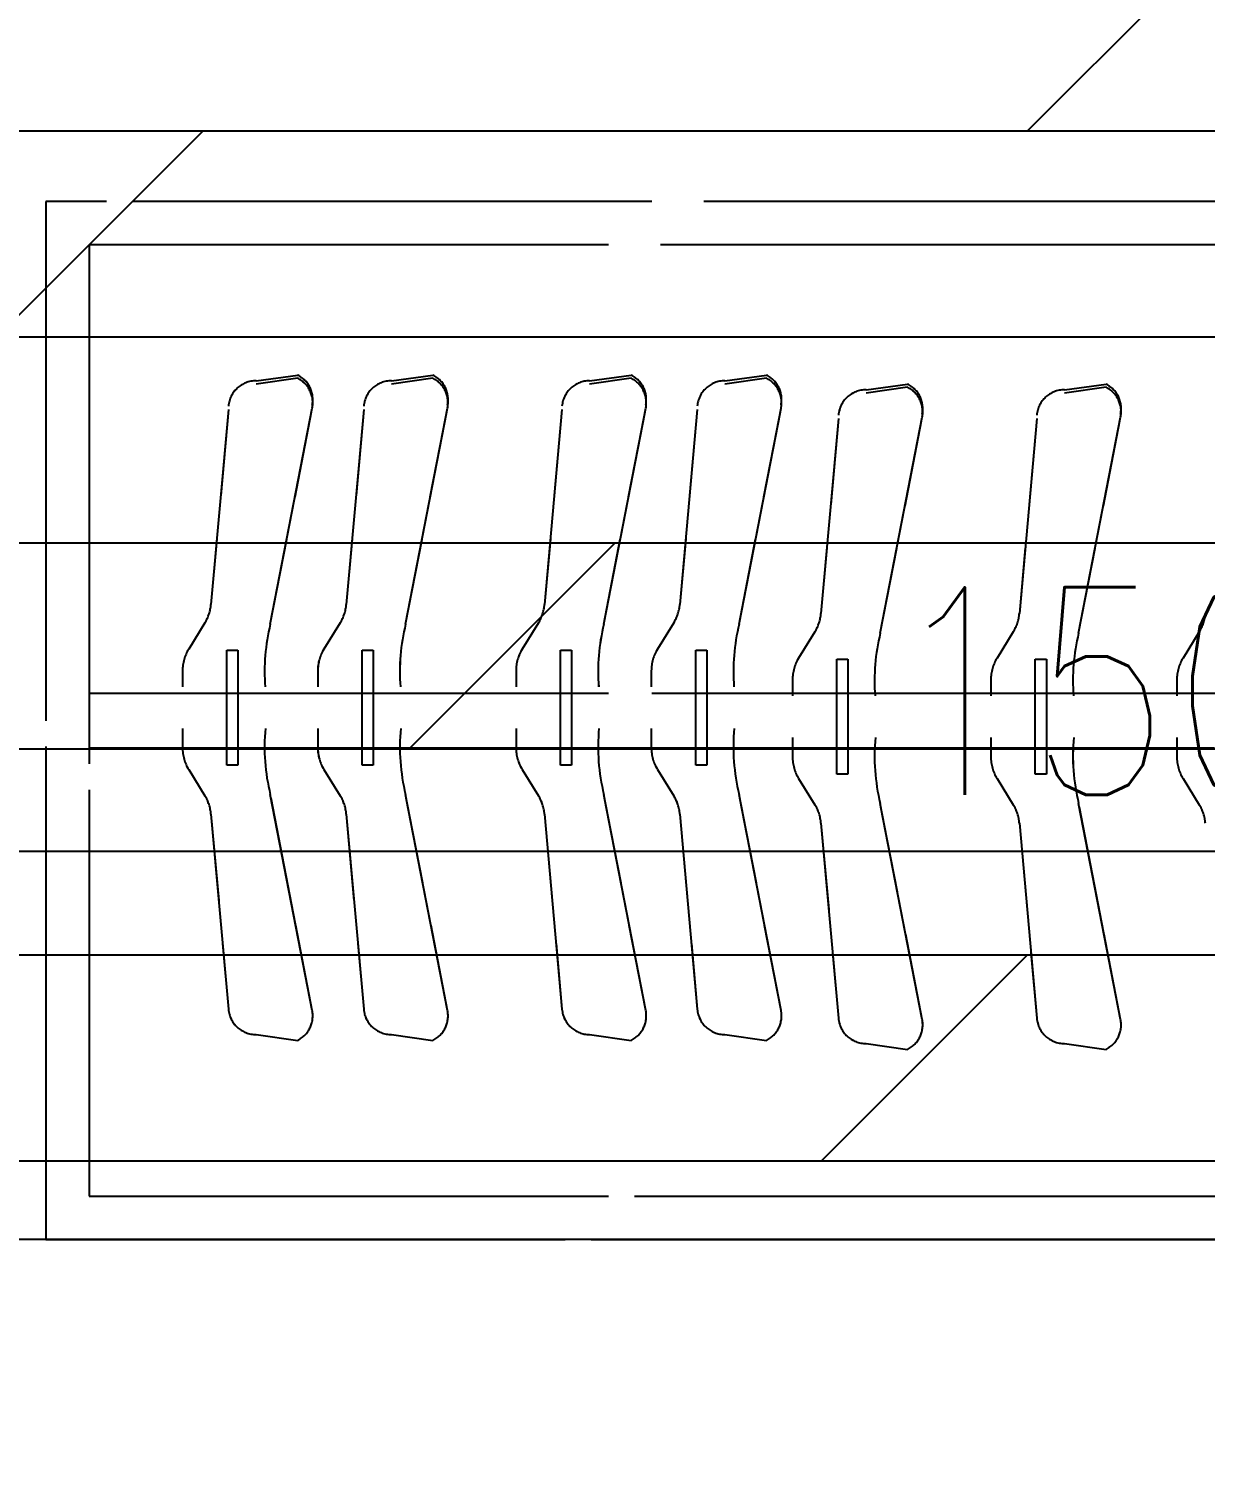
# Model space of a CAD drawing. Header units: inches. Extents: x -2597087 to 134135, y -662679 to 20000.
# Drawn here: x 13760 to 14440, y -11655 to -10828 of the extents above; entities that cross this region are included whole.
import ezdxf

# ---------------------------------------------------------------- set-up
doc = ezdxf.new("R2010")
doc.units = ezdxf.units.IN
doc.header["$LTSCALE"] = 100
doc.header["$MEASUREMENT"] = 0
for name, pattern in [('$0$DASH', [0.35, 0.25, -0.1]), ('__DASH', [0.35, 0.25, -0.1]), ('CENTER', [50.8, 31.75, -6.35, 6.35, -6.35]), ('DASH', [0.35, 0.25, -0.1]), ('HIDDENX2', [0.75, 0.5, -0.25])]:
    doc.linetypes.add(name, pattern=pattern)
doc.layers.get('0').update_dxf_attribs({"linetype": 'CONTINUOUS'})
doc.layers.get('Defpoints').update_dxf_attribs({"linetype": 'CONTINUOUS'})
for name, color, linetype in [('-04给水图层', 142, 'CENTER'), ('00-梁虚线', 4, 'DASH'), ('EQUIP-动力', 3, 'CONTINUOUS'), ('floor', 8, 'CONTINUOUS'), ('RC', 1, 'CONTINUOUS'), ('WALL', 7, 'CONTINUOUS'), ('wall-dim', 3, 'CONTINUOUS'), ('家具', 1, 'DASH')]:
    doc.layers.add(name, color=color, linetype=linetype)
doc.styles.get("Standard").update_dxf_attribs({"font": 'txt.shx', "width": 0.8, "bigfont": 'GBCBIG.shx'})
doc.dimstyles.new('50', dxfattribs={"dimscale": 50, "dimtxt": 2.4, "dimasz": 0.8, "dimexe": 1.25, "dimexo": 0.6, "dimgap": 0.65, "dimtad": 1, "dimdec": 0, "dimdsep": 46, "dimtxsty": 'Standard', "dimblk1": 'DOT', "dimblk2": 'DOT', "dimsah": 1, "dimcen": 2.5, "dimclrd": 3, "dimclre": 3, "dimclrt": 3, "dimadec": 0, "dimazin": 0, "dimtfac": 1, "dimtdec": 0, "dimtix": 1, "dimtmove": 2, "dimatfit": 0, "dimldrblk": 'DOT', "dimfxl": 5, "dimfxlon": 1, "dimarcsym": 0})

# ---------------------------------------------------------------- blocks, each defined once
blk = doc.blocks.new('DFG44EWDSDFG')
at = {"layer": 'WALL'}
blk.add_line((15169.92, -11527.45), (13669.92, -11527.45), dxfattribs=at)
blk = doc.blocks.new('DREGFDS34DFDFDFFDDFDF')
at = {"layer": 'EQUIP-动力', "color": 8, "linetype": '__DASH', "ltscale": 10}
for p, q in [((43189.19, -10927.67), (41789.19, -10927.68)), ((41789.19, -10927.68), (41789.19, -11527.45)), ((43164.19, -10952.67), (41814.19, -10952.68)), ((41814.19, -10952.68), (41814.19, -11502.45)), ((41910.55, -11031.23), (41934.59, -11027.88)), ((41934.59, -11029.73), (41910.55, -11033.08)), ((41988.7, -11031.23), (42012.74, -11027.88)), ((42012.74, -11029.73), (41988.7, -11033.08)), ((42103.22, -11031.23), (42127.25, -11027.88)), ((42127.25, -11029.73), (42103.22, -11033.08)), ((42181.36, -11031.23), (42205.4, -11027.88)), ((42205.4, -11029.73), (42181.36, -11033.08)), ((42262.88, -11036.42), (42286.92, -11033.08)), ((42286.92, -11034.93), (42262.88, -11038.28)), ((42377.49, -11036.42), (42401.52, -11033.08)), ((42401.52, -11034.93), (42377.49, -11038.28)), ((41894.6, -11047.79), (41884.52, -11160.43)), ((41918.77, -11171.9), (41943.02, -11047.03)), ((41972.75, -11047.79), (41962.67, -11160.43)), ((41996.92, -11171.9), (42021.16, -11047.03)), ((42087.27, -11047.79), (42077.19, -11160.43)), ((42111.44, -11171.9), (42135.68, -11047.03)), ((42165.41, -11047.79), (42155.33, -11160.43)), ((42189.58, -11171.9), (42213.83, -11047.03)), ((42246.94, -11052.99), (42236.86, -11165.63)), ((42271.1, -11177.1), (42295.35, -11052.23)), ((42361.54, -11052.99), (42351.46, -11165.63)), ((42385.71, -11177.1), (42409.95, -11052.23)), ((41881.02, -11171.11), (41871.64, -11186.29)), ((41959.16, -11171.11), (41949.79, -11186.29)), ((42073.68, -11171.11), (42064.3, -11186.29)), ((42151.83, -11171.11), (42142.45, -11186.29)), ((42233.35, -11176.31), (42223.97, -11191.48)), ((42347.95, -11176.31), (42338.58, -11191.48)), ((42455.39, -11176.31), (42446.02, -11191.48)), ((41893.72, -11253.42), (41893.72, -11186.89)), ((41893.72, -11186.89), (41900.11, -11186.89)), ((41900.11, -11186.89), (41900.11, -11253.42)), ((41971.86, -11253.42), (41971.86, -11186.89)), ((41971.86, -11186.89), (41978.26, -11186.89)), ((41978.26, -11186.89), (41978.26, -11253.42)), ((42086.38, -11253.42), (42086.38, -11186.89)), ((42086.38, -11186.89), (42092.77, -11186.89)), ((42092.77, -11186.89), (42092.77, -11253.42)), ((42164.53, -11253.42), (42164.53, -11186.89)), ((42164.53, -11186.89), (42170.92, -11186.89)), ((42170.92, -11186.89), (42170.92, -11253.42)), ((42246.05, -11258.61), (42246.05, -11192.09)), ((42246.05, -11192.09), (42252.44, -11192.09)), ((42252.44, -11192.09), (42252.44, -11258.61)), ((42360.65, -11258.61), (42360.65, -11192.09)), ((42360.65, -11192.09), (42367.05, -11192.09)), ((42367.05, -11192.09), (42367.05, -11258.61)), ((41868.06, -11198.9), (41868.06, -11208.15)), ((41946.2, -11198.9), (41946.2, -11208.15)), ((42060.72, -11198.9), (42060.72, -11208.15)), ((42138.87, -11198.9), (42138.87, -11208.15)), ((42220.39, -11204.1), (42220.39, -11213.35)), ((42334.99, -11204.1), (42334.99, -11213.35)), ((42442.43, -11204.1), (42442.43, -11213.35)), ((43164.19, -11211.86), (41814.19, -11211.87)), ((41868.06, -11232.15), (41868.06, -11243.26)), ((41946.2, -11232.15), (41946.2, -11243.26)), ((42060.72, -11232.15), (42060.72, -11243.26)), ((42138.87, -11232.15), (42138.87, -11243.26)), ((42220.39, -11237.35), (42220.39, -11248.46)), ((42334.99, -11237.35), (42334.99, -11248.46)), ((42442.43, -11237.35), (42442.43, -11248.46)), ((41814.19, -11243.26), (43164.19, -11243.26)), ((41900.11, -11253.42), (41893.72, -11253.42)), ((41978.26, -11253.42), (41971.86, -11253.42)), ((42092.77, -11253.42), (42086.38, -11253.42)), ((42170.92, -11253.42), (42164.53, -11253.42)), ((41871.64, -11255.88), (41881.02, -11271.05)), ((41949.79, -11255.88), (41959.16, -11271.05)), ((42064.3, -11255.88), (42073.68, -11271.05)), ((42142.45, -11255.88), (42151.83, -11271.05)), ((42223.97, -11261.08), (42233.35, -11276.25)), ((42252.44, -11258.61), (42246.05, -11258.61)), ((42338.58, -11261.08), (42347.95, -11276.25)), ((42367.05, -11258.61), (42360.65, -11258.61)), ((42446.02, -11261.08), (42455.39, -11276.25)), ((41943.02, -11395.13), (41918.77, -11270.27)), ((42021.16, -11395.13), (41996.92, -11270.27)), ((42135.68, -11395.13), (42111.44, -11270.27)), ((42213.83, -11395.13), (42189.58, -11270.27)), ((42295.35, -11400.33), (42271.1, -11275.46)), ((42409.95, -11400.33), (42385.71, -11275.46)), ((41884.52, -11281.73), (41894.6, -11394.37)), ((41962.67, -11281.73), (41972.75, -11394.37)), ((42077.19, -11281.73), (42087.27, -11394.37)), ((42155.33, -11281.73), (42165.41, -11394.37)), ((42236.86, -11286.93), (42246.94, -11399.57)), ((42351.46, -11286.93), (42361.54, -11399.57)), ((41910.55, -11409.08), (41934.59, -11412.43)), ((41988.7, -11409.08), (42012.74, -11412.43)), ((42103.22, -11409.08), (42127.25, -11412.43)), ((42181.36, -11409.08), (42205.4, -11412.43)), ((42262.88, -11414.28), (42286.92, -11417.63)), ((42377.49, -11414.28), (42401.52, -11417.63)), ((41814.19, -11502.45), (43164.19, -11502.45)), ((41789.19, -11527.45), (43189.19, -11527.45))]:
    blk.add_line(p, q, dxfattribs=at)
for centre, radius, start, end in [((41910.55, -11047.23), 16, 90, 175.37628), ((41927.31, -11042.13), 16, 349.01113, 62.94331), ((41927.31, -11043.98), 16, 349.01113, 62.94331), ((41988.7, -11047.23), 16, 90, 175.37628), ((42005.46, -11042.13), 16, 349.01113, 62.94331), ((42005.46, -11043.98), 16, 349.01113, 62.94331), ((42103.22, -11047.23), 16, 90, 175.37628), ((42119.98, -11042.13), 16, 349.01113, 62.94331), ((42119.98, -11043.98), 16, 349.01113, 62.94331), ((42181.36, -11047.23), 16, 90, 175.37628), ((42198.12, -11042.13), 16, 349.01113, 62.94331), ((42198.12, -11043.98), 16, 349.01113, 62.94331), ((42262.88, -11052.42), 16, 90, 175.37628), ((42279.64, -11047.32), 16, 349.01113, 62.94331), ((42279.64, -11049.18), 16, 349.01113, 62.94331), ((42377.49, -11052.42), 16, 90, 175.37628), ((42394.25, -11047.32), 16, 349.01113, 62.94331), ((42394.25, -11049.18), 16, 349.01113, 62.94331), ((41860.6, -11158.5), 24, 328.28634, 355.37628), ((41938.75, -11158.5), 24, 328.28634, 355.37628), ((42053.27, -11158.5), 24, 328.28634, 355.37628), ((42131.41, -11158.5), 24, 328.28634, 355.37628), ((42030.21, -11199.32), 114.76, 166.17722, 184.41605), ((42108.36, -11199.32), 114.76, 166.17722, 184.41605), ((42222.87, -11199.32), 114.76, 166.17722, 184.41605), ((42301.02, -11199.32), 114.76, 166.17722, 184.41605), ((42212.93, -11163.69), 24, 328.28634, 355.37628), ((42327.54, -11163.69), 24, 328.28634, 355.37628), ((42434.98, -11163.69), 24, 328.28634, 355.37628), ((42382.54, -11204.52), 114.76, 166.17722, 184.41605), ((42497.14, -11204.52), 114.76, 166.17722, 184.41605), ((41892.06, -11198.9), 24, 148.28634, 180), ((41970.2, -11198.9), 24, 148.28634, 180), ((42084.72, -11198.9), 24, 148.28634, 180), ((42162.87, -11198.9), 24, 148.28634, 180), ((42244.39, -11204.1), 24, 148.28634, 180), ((42358.99, -11204.1), 24, 148.28634, 180), ((42466.43, -11204.1), 24, 148.28634, 180), ((42030.21, -11242.85), 114.76, 174.65354, 193.82278), ((42108.36, -11242.85), 114.76, 174.65354, 193.82278), ((42222.87, -11242.85), 114.76, 174.65354, 193.82278), ((42301.02, -11242.85), 114.76, 174.65354, 193.82278), ((42382.54, -11248.04), 114.76, 174.65354, 193.82278), ((42497.14, -11248.04), 114.76, 174.65354, 193.82278), ((41892.06, -11243.26), 24, 180, 211.71366), ((41970.2, -11243.26), 24, 180, 211.71366), ((42084.72, -11243.26), 24, 180, 211.71366), ((42162.87, -11243.26), 24, 180, 211.71366), ((42244.39, -11248.46), 24, 180, 211.71366), ((42358.99, -11248.46), 24, 180, 211.71366), ((42466.43, -11248.46), 24, 180, 211.71366), ((41860.6, -11283.67), 24, 4.62372, 31.71366), ((41938.75, -11283.67), 24, 4.62372, 31.71366), ((42053.27, -11283.67), 24, 4.62372, 31.71366), ((42131.41, -11283.67), 24, 4.62372, 31.71366), ((42212.93, -11288.87), 24, 4.62372, 31.71366), ((42327.54, -11288.87), 24, 4.62372, 31.71366), ((42434.98, -11288.87), 24, 4.62372, 31.71366), ((41910.55, -11393.08), 16, 184.62372, 270), ((41927.31, -11398.18), 16, 297.05669, 10.98887), ((41988.7, -11393.08), 16, 184.62372, 270), ((42005.46, -11398.18), 16, 297.05669, 10.98887), ((42103.22, -11393.08), 16, 184.62372, 270), ((42119.98, -11398.18), 16, 297.05669, 10.98887), ((42181.36, -11393.08), 16, 184.62372, 270), ((42198.12, -11398.18), 16, 297.05669, 10.98887), ((42262.88, -11398.28), 16, 184.62372, 270), ((42279.64, -11403.38), 16, 297.05669, 10.98887), ((42377.49, -11398.28), 16, 184.62372, 270), ((42394.25, -11403.38), 16, 297.05669, 10.98887)]:
    blk.add_arc(centre, radius, start, end, dxfattribs=at)
blk = doc.blocks.new('h54h5h56j56')
at = {"layer": '-04给水图层', "color": 8, "linetype": '$0$DASH', "ltscale": 5}
for p, q in [((38575.13, 13746.05), (37175.13, 13746.05)), ((37175.13, 13746.05), (37175.13, 13146.27)), ((38550.13, 13721.05), (37200.13, 13721.05)), ((37200.13, 13721.05), (37200.13, 13171.27)), ((37296.49, 13642.5), (37320.53, 13645.85)), ((37374.64, 13642.5), (37398.68, 13645.85)), ((37489.16, 13642.5), (37513.19, 13645.85)), ((37567.3, 13642.5), (37591.34, 13645.85)), ((37320.53, 13643.99), (37296.49, 13640.64)), ((37398.68, 13643.99), (37374.64, 13640.64)), ((37513.19, 13643.99), (37489.16, 13640.64)), ((37591.34, 13643.99), (37567.3, 13640.64)), ((37648.82, 13637.3), (37672.86, 13640.65)), ((37672.86, 13638.79), (37648.82, 13635.45)), ((37763.43, 13637.3), (37787.47, 13640.65)), ((37787.47, 13638.79), (37763.43, 13635.45)), ((37280.54, 13625.93), (37270.46, 13513.29)), ((37304.71, 13501.83), (37328.96, 13626.69)), ((37358.69, 13625.93), (37348.61, 13513.29)), ((37382.86, 13501.83), (37407.11, 13626.69)), ((37473.21, 13625.93), (37463.13, 13513.29)), ((37497.38, 13501.83), (37521.62, 13626.69)), ((37551.36, 13625.93), (37541.28, 13513.29)), ((37575.52, 13501.83), (37599.77, 13626.69)), ((37632.88, 13620.74), (37622.8, 13508.1)), ((37657.04, 13496.63), (37681.29, 13621.49)), ((37747.48, 13620.74), (37737.4, 13508.1)), ((37771.65, 13496.63), (37795.89, 13621.49)), ((37266.96, 13502.61), (37257.58, 13487.44)), ((37345.11, 13502.61), (37335.73, 13487.44)), ((37459.62, 13502.61), (37450.25, 13487.44)), ((37537.77, 13502.61), (37528.39, 13487.44)), ((37619.29, 13497.42), (37609.91, 13482.24)), ((37733.89, 13497.42), (37724.52, 13482.24)), ((37841.33, 13497.42), (37831.96, 13482.24)), ((37279.66, 13420.31), (37279.66, 13486.83)), ((37279.66, 13486.83), (37286.05, 13486.83)), ((37286.05, 13486.83), (37286.05, 13420.31)), ((37357.81, 13420.31), (37357.81, 13486.83)), ((37357.81, 13486.83), (37364.2, 13486.83)), ((37364.2, 13486.83), (37364.2, 13420.31)), ((37472.32, 13420.31), (37472.32, 13486.83)), ((37472.32, 13486.83), (37478.72, 13486.83)), ((37478.72, 13486.83), (37478.72, 13420.31)), ((37550.47, 13420.31), (37550.47, 13486.83)), ((37550.47, 13486.83), (37556.86, 13486.83)), ((37556.86, 13486.83), (37556.86, 13420.31)), ((37631.99, 13415.11), (37631.99, 13481.64)), ((37631.99, 13481.64), (37638.38, 13481.64)), ((37638.38, 13481.64), (37638.38, 13415.11)), ((37746.59, 13415.11), (37746.59, 13481.64)), ((37746.59, 13481.64), (37752.99, 13481.64)), ((37752.99, 13481.64), (37752.99, 13415.11)), ((37254, 13474.82), (37254, 13465.57)), ((37332.15, 13474.82), (37332.15, 13465.57)), ((37446.66, 13474.82), (37446.66, 13465.57)), ((37524.81, 13474.82), (37524.81, 13465.57)), ((37606.33, 13469.62), (37606.33, 13460.37)), ((37720.93, 13469.62), (37720.93, 13460.37)), ((37828.37, 13469.62), (37828.37, 13460.37)), ((38550.13, 13461.86), (37200.13, 13461.86)), ((37254, 13441.57), (37254, 13430.46)), ((37332.15, 13441.57), (37332.15, 13430.46)), ((37446.66, 13441.57), (37446.66, 13430.46)), ((37524.81, 13441.57), (37524.81, 13430.46)), ((37200.13, 13430.46), (38550.13, 13430.46)), ((37606.33, 13436.37), (37606.33, 13425.27)), ((37720.93, 13436.37), (37720.93, 13425.27)), ((37828.37, 13436.37), (37828.37, 13425.27)), ((37257.58, 13417.85), (37266.96, 13402.67)), ((37286.05, 13420.31), (37279.66, 13420.31)), ((37335.73, 13417.85), (37345.11, 13402.67)), ((37364.2, 13420.31), (37357.81, 13420.31)), ((37450.25, 13417.85), (37459.62, 13402.67)), ((37478.72, 13420.31), (37472.32, 13420.31)), ((37528.39, 13417.85), (37537.77, 13402.67)), ((37556.86, 13420.31), (37550.47, 13420.31)), ((37638.38, 13415.11), (37631.99, 13415.11)), ((37752.99, 13415.11), (37746.59, 13415.11)), ((37609.91, 13412.65), (37619.29, 13397.48)), ((37724.52, 13412.65), (37733.89, 13397.48)), ((37831.96, 13412.65), (37841.33, 13397.48)), ((37328.96, 13278.59), (37304.71, 13403.46)), ((37407.11, 13278.59), (37382.86, 13403.46)), ((37521.62, 13278.59), (37497.38, 13403.46)), ((37599.77, 13278.59), (37575.52, 13403.46)), ((37681.29, 13273.4), (37657.04, 13398.26)), ((37795.89, 13273.4), (37771.65, 13398.26)), ((37270.46, 13391.99), (37280.54, 13279.35)), ((37348.61, 13391.99), (37358.69, 13279.35)), ((37463.13, 13391.99), (37473.21, 13279.35)), ((37541.28, 13391.99), (37551.36, 13279.35)), ((37622.8, 13386.79), (37632.88, 13274.16)), ((37737.4, 13386.79), (37747.48, 13274.16)), ((37296.49, 13264.64), (37320.53, 13261.3)), ((37374.64, 13264.64), (37398.68, 13261.3)), ((37489.16, 13264.64), (37513.19, 13261.3)), ((37567.3, 13264.64), (37591.34, 13261.3)), ((37648.82, 13259.45), (37672.86, 13256.1)), ((37763.43, 13259.45), (37787.47, 13256.1)), ((37200.13, 13171.27), (38550.13, 13171.27)), ((37175.13, 13146.27), (38575.13, 13146.27))]:
    blk.add_line(p, q, dxfattribs=at)
for centre, radius, start, end in [((37313.25, 13631.6), 16, 349.01113, 62.94331), ((37391.4, 13631.6), 16, 349.01113, 62.94331), ((37505.92, 13631.6), 16, 349.01113, 62.94331), ((37584.06, 13631.6), 16, 349.01113, 62.94331), ((37296.49, 13626.5), 16, 90, 175.37628), ((37313.25, 13629.74), 16, 349.01113, 62.94331), ((37374.64, 13626.5), 16, 90, 175.37628), ((37391.4, 13629.74), 16, 349.01113, 62.94331), ((37489.16, 13626.5), 16, 90, 175.37628), ((37505.92, 13629.74), 16, 349.01113, 62.94331), ((37567.3, 13626.5), 16, 90, 175.37628), ((37584.06, 13629.74), 16, 349.01113, 62.94331), ((37648.82, 13621.3), 16, 90, 175.37628), ((37665.58, 13626.4), 16, 349.01113, 62.94331), ((37665.58, 13624.54), 16, 349.01113, 62.94331), ((37763.43, 13621.3), 16, 90, 175.37628), ((37780.19, 13626.4), 16, 349.01113, 62.94331), ((37780.19, 13624.54), 16, 349.01113, 62.94331), ((37246.54, 13515.23), 24, 328.28634, 355.37628), ((37324.69, 13515.23), 24, 328.28634, 355.37628), ((37439.21, 13515.23), 24, 328.28634, 355.37628), ((37517.35, 13515.23), 24, 328.28634, 355.37628), ((37598.87, 13510.03), 24, 328.28634, 355.37628), ((37713.48, 13510.03), 24, 328.28634, 355.37628), ((37820.92, 13510.03), 24, 328.28634, 355.37628), ((37416.15, 13474.41), 114.76, 166.17722, 184.41605), ((37494.3, 13474.41), 114.76, 166.17722, 184.41605), ((37608.81, 13474.41), 114.76, 166.17722, 184.41605), ((37686.96, 13474.41), 114.76, 166.17722, 184.41605), ((37768.48, 13469.21), 114.76, 166.17722, 184.41605), ((37883.09, 13469.21), 114.76, 166.17722, 184.41605), ((37278, 13474.82), 24, 148.28634, 180), ((37356.15, 13474.82), 24, 148.28634, 180), ((37470.66, 13474.82), 24, 148.28634, 180), ((37548.81, 13474.82), 24, 148.28634, 180), ((37630.33, 13469.62), 24, 148.28634, 180), ((37744.93, 13469.62), 24, 148.28634, 180), ((37852.37, 13469.62), 24, 148.28634, 180), ((37416.15, 13430.88), 114.76, 174.65354, 193.82278), ((37494.3, 13430.88), 114.76, 174.65354, 193.82278), ((37608.81, 13430.88), 114.76, 174.65354, 193.82278), ((37686.96, 13430.88), 114.76, 174.65354, 193.82278), ((37278, 13430.46), 24, 180, 211.71366), ((37356.15, 13430.46), 24, 180, 211.71366), ((37470.66, 13430.46), 24, 180, 211.71366), ((37548.81, 13430.46), 24, 180, 211.71366), ((37768.48, 13425.68), 114.76, 174.65354, 193.82278), ((37883.09, 13425.68), 114.76, 174.65354, 193.82278), ((37630.33, 13425.27), 24, 180, 211.71366), ((37744.93, 13425.27), 24, 180, 211.71366), ((37852.37, 13425.27), 24, 180, 211.71366), ((37246.54, 13390.06), 24, 4.62372, 31.71366), ((37324.69, 13390.06), 24, 4.62372, 31.71366), ((37439.21, 13390.06), 24, 4.62372, 31.71366), ((37517.35, 13390.06), 24, 4.62372, 31.71366), ((37598.87, 13384.86), 24, 4.62372, 31.71366), ((37713.48, 13384.86), 24, 4.62372, 31.71366), ((37820.92, 13384.86), 24, 4.62372, 31.71366), ((37296.49, 13280.64), 16, 184.62372, 270), ((37313.25, 13275.54), 16, 297.05669, 10.98887), ((37374.64, 13280.64), 16, 184.62372, 270), ((37391.4, 13275.54), 16, 297.05669, 10.98887), ((37489.16, 13280.64), 16, 184.62372, 270), ((37505.92, 13275.54), 16, 297.05669, 10.98887), ((37567.3, 13280.64), 16, 184.62372, 270), ((37584.06, 13275.54), 16, 297.05669, 10.98887), ((37648.82, 13275.45), 16, 184.62372, 270), ((37665.58, 13270.35), 16, 297.05669, 10.98887), ((37763.43, 13275.45), 16, 184.62372, 270), ((37780.19, 13270.35), 16, 297.05669, 10.98887)]:
    blk.add_arc(centre, radius, start, end, dxfattribs=at)
blk = doc.blocks.new('_Dot')
at = {"color": 0, "linetype": 'ByBlock', "lineweight": -2}
blk.add_line((-0.5, 0), (-1, 0), dxfattribs=at)
at = {"color": 0, "linetype": 'ByBlock', "const_width": 0.5}
blk.add_lwpolyline([(-0.25, 0, 1), (0.25, 0, 1)], format="xyb", close=True, dxfattribs=at)
blk = doc.blocks.new('*D571')
at = {"layer": 'Defpoints', "color": 0, "transparency": 16777216}
for p in [(15169.92, -11303.03), (13669.92, -11527.45), (15169.92, -11527.45)]:
    blk.add_point(p, dxfattribs=at)
at = {"layer": 'wall-dim', "color": 3, "lineweight": -2, "transparency": 16777216}
for p, q in [((13669.92, -11497.45), (13669.92, -11240.53)), ((15169.92, -11497.45), (15169.92, -11240.53)), ((13709.92, -11303.03), (15129.92, -11303.03))]:
    blk.add_line(p, q, dxfattribs=at)
at = {"layer": 'wall-dim', "color": 3, "lineweight": -2, "transparency": 16777216, "xscale": 40, "yscale": 40, "zscale": 40, "rotation": 180}
blk.add_blockref('_Dot', (13669.92, -11303.03), dxfattribs=at)
at = {"layer": 'wall-dim', "color": 3, "lineweight": -2, "transparency": 16777216, "xscale": 40, "yscale": 40, "zscale": 40}
blk.add_blockref('_Dot', (15169.92, -11303.03), dxfattribs=at)
at = {"layer": 'wall-dim', "color": 3, "transparency": 16777216, "insert": (14419.92, -11210.53), "char_height": 120, "attachment_point": 5}
blk.add_mtext('1500', dxfattribs=at)
blk = doc.blocks.new('GTDEHD')
at = {"layer": '00-梁虚线', "color": 8, "ltscale": 10}
blk.add_line((111160.77, -20031.36), (109110.77, -20031.36), dxfattribs=at)

msp = doc.modelspace()

# ---------------------------------------------------------------- hatches: boundary and pattern name
at = {"layer": 'floor'}
h = msp.add_hatch(dxfattribs=at)
h.set_pattern_fill('DOLMIT', color=256, scale=150, style=0)
h.set_pattern_definition([(0, (12669.92, -12077.45), (3e-14, 119.0613), []), (45, (12669.9, -12077.45), (-238.122, 238.122), [168.378, -336.756])])
h.paths.add_polyline_path([(12669.915, -8477.452), (15169.915, -8477.452), (15169.915, -11527.452), (13669.915, -11527.452), (13669.915, -12077.452), (12669.915, -12077.452)])

# ---------------------------------------------------------------- linework, layer by layer
at = {"layer": 'RC', "color": 1}
msp.add_lwpolyline([(15169.915, -8477.452), (15169.915, -11527.452), (13669.915, -11527.452), (13669.915, -12077.452), (12669.915, -12077.452), (12669.915, -8477.452)], close=True, dxfattribs=at)
at = {"layer": '家具', "color": 8, "linetype": 'HIDDENX2'}
for p, q in [((13891.28, -11031.225), (13915.318, -11027.877)), ((13915.318, -11029.734), (13891.28, -11033.082)), ((13969.426, -11031.225), (13993.465, -11027.877)), ((13993.465, -11029.734), (13969.426, -11033.082)), ((14083.944, -11031.225), (14107.982, -11027.877)), ((14107.982, -11029.734), (14083.944, -11033.082)), ((14162.09, -11031.225), (14186.129, -11027.877)), ((14186.129, -11029.734), (14162.09, -11033.082)), ((14243.611, -11036.423), (14267.65, -11033.075)), ((14267.65, -11034.932), (14243.611, -11038.28)), ((14358.215, -11036.423), (14382.253, -11033.075)), ((14382.253, -11034.932), (14358.215, -11038.28)), ((13875.332, -11047.792), (13865.252, -11160.43)), ((13899.5, -11171.899), (13923.747, -11047.033)), ((13953.478, -11047.792), (13943.398, -11160.43)), ((13977.647, -11171.899), (14001.893, -11047.033)), ((14067.996, -11047.792), (14057.916, -11160.43)), ((14092.164, -11171.899), (14116.411, -11047.033)), ((14146.142, -11047.792), (14136.062, -11160.43)), ((14170.311, -11171.899), (14194.557, -11047.033)), ((14227.663, -11052.99), (14217.583, -11165.628)), ((14251.832, -11177.097), (14276.078, -11052.231)), ((14342.267, -11052.99), (14332.187, -11165.628)), ((14366.435, -11177.097), (14390.681, -11052.231)), ((13861.746, -11171.112), (13852.369, -11186.287)), ((13939.893, -11171.112), (13930.516, -11186.287)), ((14054.41, -11171.112), (14045.033, -11186.287)), ((14132.557, -11171.112), (14123.18, -11186.287)), ((14214.078, -11176.31), (14204.701, -11191.484)), ((14328.681, -11176.31), (14319.304, -11191.484)), ((14436.121, -11176.31), (14426.744, -11191.484)), ((13874.446, -11253.416), (13874.446, -11186.892)), ((13874.446, -11186.892), (13880.839, -11186.892)), ((13880.839, -11186.892), (13880.839, -11253.416)), ((13952.593, -11253.416), (13952.593, -11186.892)), ((13952.593, -11186.892), (13958.985, -11186.892)), ((13958.985, -11186.892), (13958.985, -11253.416)), ((14067.11, -11253.416), (14067.11, -11186.892)), ((14067.11, -11186.892), (14073.503, -11186.892)), ((14073.503, -11186.892), (14073.503, -11253.416)), ((14145.257, -11253.416), (14145.257, -11186.892)), ((14145.257, -11186.892), (14151.649, -11186.892)), ((14151.649, -11186.892), (14151.649, -11253.416)), ((14226.778, -11258.613), (14226.778, -11192.09)), ((14226.778, -11192.09), (14233.17, -11192.09)), ((14233.17, -11192.09), (14233.17, -11258.613)), ((14341.381, -11258.613), (14341.381, -11192.09)), ((14341.381, -11192.09), (14347.774, -11192.09)), ((14347.774, -11192.09), (14347.774, -11258.613)), ((13848.786, -11198.903), (13848.786, -11208.154)), ((13926.932, -11198.903), (13926.932, -11208.154)), ((14041.45, -11198.903), (14041.45, -11208.154)), ((14119.596, -11198.903), (14119.596, -11208.154)), ((14201.117, -11204.101), (14201.117, -11213.352)), ((14315.721, -11204.101), (14315.721, -11213.352)), ((14423.16, -11204.101), (14423.16, -11213.352)), ((13848.786, -11232.154), (13848.786, -11243.262)), ((13926.932, -11232.154), (13926.932, -11243.261)), ((14041.45, -11232.154), (14041.45, -11243.262)), ((14119.596, -11232.154), (14119.596, -11243.261)), ((14201.117, -11237.352), (14201.117, -11248.459)), ((14315.721, -11237.352), (14315.721, -11248.459)), ((14423.16, -11237.352), (14423.16, -11248.459)), ((13880.839, -11253.416), (13874.446, -11253.416)), ((13958.985, -11253.416), (13952.593, -11253.416)), ((14073.503, -11253.416), (14067.11, -11253.416)), ((14151.649, -11253.416), (14145.257, -11253.416)), ((13852.369, -11255.878), (13861.746, -11271.052)), ((13930.516, -11255.878), (13939.893, -11271.052)), ((14045.033, -11255.878), (14054.41, -11271.052)), ((14123.18, -11255.878), (14132.557, -11271.052)), ((14204.701, -11261.075), (14214.078, -11276.25)), ((14233.17, -11258.613), (14226.778, -11258.613)), ((14319.304, -11261.075), (14328.681, -11276.25)), ((14347.774, -11258.613), (14341.381, -11258.613)), ((14426.744, -11261.075), (14436.121, -11276.25)), ((13923.747, -11395.131), (13899.5, -11270.266)), ((14001.893, -11395.131), (13977.647, -11270.266)), ((14116.411, -11395.131), (14092.164, -11270.266)), ((14194.557, -11395.131), (14170.311, -11270.266)), ((14276.078, -11400.329), (14251.832, -11275.463)), ((14390.681, -11400.329), (14366.435, -11275.463)), ((13865.252, -11281.734), (13875.332, -11394.372)), ((13943.398, -11281.734), (13953.478, -11394.372)), ((14057.916, -11281.734), (14067.996, -11394.372)), ((14136.062, -11281.734), (14146.142, -11394.372)), ((14217.583, -11286.932), (14227.663, -11399.57)), ((14332.187, -11286.932), (14342.267, -11399.57)), ((13891.28, -11409.082), (13915.318, -11412.43)), ((13969.426, -11409.082), (13993.465, -11412.43)), ((14083.944, -11409.082), (14107.982, -11412.43)), ((14162.09, -11409.082), (14186.129, -11412.43)), ((14243.611, -11414.28), (14267.65, -11417.628)), ((14358.215, -11414.28), (14382.253, -11417.628))]:
    msp.add_line(p, q, dxfattribs=at)
at = {"layer": '家具', "color": 252, "linetype": 'HIDDENX2'}
for p, q in [((15144.915, -11211.865), (13794.915, -11211.866)), ((13794.915, -11243.262), (15144.915, -11243.261))]:
    msp.add_line(p, q, dxfattribs=at)
at = {"layer": '家具', "color": 2, "linetype": 'DASH', "ltscale": 3}
msp.add_lwpolyline([(15169.915, -11527.451), (15169.915, -10927.674), (13769.915, -10927.675), (13769.915, -11527.452)], close=True, dxfattribs=at)
at = {"layer": '家具', "color": 1, "linetype": 'DASH', "ltscale": 3}
msp.add_lwpolyline([(15144.915, -11502.451), (15144.915, -10952.674), (13794.915, -10952.675), (13794.915, -11502.452)], close=True, dxfattribs=at)
at = {"layer": '家具', "color": 8, "linetype": 'HIDDENX2'}
for centre, radius, start, end in [((13891.28, -11047.225), 16, 90, 175.376277), ((13908.04, -11042.126), 16, 349.011132, 62.943309), ((13908.04, -11043.983), 16, 349.011132, 62.943309), ((13969.426, -11047.225), 16, 90, 175.376277), ((13986.187, -11042.126), 16, 349.011132, 62.943309), ((13986.187, -11043.983), 16, 349.011132, 62.943309), ((14083.944, -11047.225), 16, 90, 175.376277), ((14100.704, -11042.126), 16, 349.011132, 62.943309), ((14100.704, -11043.983), 16, 349.011132, 62.943309), ((14162.09, -11047.225), 16, 90, 175.376277), ((14178.851, -11042.126), 16, 349.011132, 62.943309), ((14178.851, -11043.983), 16, 349.011132, 62.943309), ((14243.611, -11052.423), 16, 90, 175.376277), ((14260.372, -11047.324), 16, 349.011132, 62.943309), ((14260.372, -11049.181), 16, 349.011132, 62.943309), ((14358.215, -11052.423), 16, 90, 175.376277), ((14374.975, -11047.324), 16, 349.011132, 62.943309), ((14374.975, -11049.181), 16, 349.011132, 62.943309), ((13841.33, -11158.496), 24, 328.286344, 355.376277), ((13919.477, -11158.496), 24, 328.286344, 355.376277), ((14033.994, -11158.496), 24, 328.286344, 355.376277), ((14112.14, -11158.496), 24, 328.286344, 355.376277), ((14010.938, -11199.317), 114.761, 166.177224, 184.416048), ((14089.084, -11199.317), 114.761, 166.177224, 184.416048), ((14203.602, -11199.317), 114.761, 166.177224, 184.416048), ((14281.748, -11199.317), 114.761, 166.177224, 184.416048), ((14193.662, -11163.693), 24, 328.286344, 355.376277), ((14308.265, -11163.693), 24, 328.286344, 355.376277), ((14415.704, -11163.693), 24, 328.286344, 355.376277), ((14363.269, -11204.515), 114.761, 166.177224, 184.416048), ((14477.872, -11204.515), 114.761, 166.177224, 184.416048), ((13872.786, -11198.903), 24, 148.286344, 180), ((13950.932, -11198.903), 24, 148.286344, 180), ((14065.45, -11198.903), 24, 148.286344, 180), ((14143.596, -11198.903), 24, 148.286344, 180), ((14225.117, -11204.101), 24, 148.286344, 180), ((14339.721, -11204.101), 24, 148.286344, 180), ((14447.16, -11204.101), 24, 148.286344, 180), ((14010.938, -11242.847), 114.761, 174.653543, 193.822776), ((14089.084, -11242.847), 114.761, 174.653543, 193.822776), ((14203.602, -11242.847), 114.761, 174.653543, 193.822776), ((14281.748, -11242.847), 114.761, 174.653543, 193.822776), ((14363.269, -11248.045), 114.761, 174.653543, 193.822776), ((14477.872, -11248.045), 114.761, 174.653543, 193.822776), ((13872.786, -11243.262), 24, 180, 211.713656), ((13950.932, -11243.261), 24, 180, 211.713656), ((14065.45, -11243.262), 24, 180, 211.713656), ((14143.596, -11243.261), 24, 180, 211.713656), ((14225.117, -11248.459), 24, 180, 211.713656), ((14339.721, -11248.459), 24, 180, 211.713656), ((14447.16, -11248.459), 24, 180, 211.713656), ((13841.33, -11283.669), 24, 4.623723, 31.713656), ((13919.477, -11283.669), 24, 4.623723, 31.713656), ((14033.994, -11283.669), 24, 4.623723, 31.713656), ((14112.14, -11283.669), 24, 4.623723, 31.713656), ((14193.662, -11288.866), 24, 4.623723, 31.713656), ((14308.265, -11288.866), 24, 4.623723, 31.713656), ((14415.704, -11288.866), 24, 4.623723, 31.713656), ((13891.28, -11393.082), 16, 184.623723, 270), ((13908.04, -11398.181), 16, 297.056691, 10.988868), ((13969.426, -11393.082), 16, 184.623723, 270), ((13986.187, -11398.181), 16, 297.056691, 10.988868), ((14083.944, -11393.082), 16, 184.623723, 270), ((14100.704, -11398.181), 16, 297.056691, 10.988868), ((14162.09, -11393.082), 16, 184.623723, 270), ((14178.851, -11398.181), 16, 297.056691, 10.988868), ((14243.611, -11398.28), 16, 184.623723, 270), ((14260.372, -11403.379), 16, 297.056691, 10.988868), ((14358.215, -11398.28), 16, 184.623723, 270), ((14374.975, -11403.379), 16, 297.056691, 10.988868)]:
    msp.add_arc(centre, radius, start, end, dxfattribs=at)

# ---------------------------------------------------------------- block references
at = {"layer": '-04给水图层'}
msp.add_blockref('h54h5h56j56', (-23405.213, -24673.725), dxfattribs=at)
msp.add_blockref('DFG44EWDSDFG', (0, 0))
at = {"layer": '00-梁虚线'}
msp.add_blockref('GTDEHD', (-96440.852, 8503.907), dxfattribs=at)
at = {"layer": 'EQUIP-动力', "color": 2}
msp.add_blockref('DREGFDS34DFDFDFFDDFDF', (-28019.272, 0), dxfattribs=at)

# ---------------------------------------------------------------- dimensions: what is measured, and where the dimension line sits
at = {"layer": 'wall-dim'}
dim = msp.add_linear_dim(base=(15169.915, -11303.027), p1=(13669.915, -11527.452), p2=(15169.915, -11527.452), dimstyle='50', override={"dimarcsym": 2}, dxfattribs=at)
dim.commit()
dim.dimension.update_dxf_attribs({"geometry": '*D571', "text_midpoint": (14419.915, -11210.527)})

doc.saveas('drawing.dxf')
